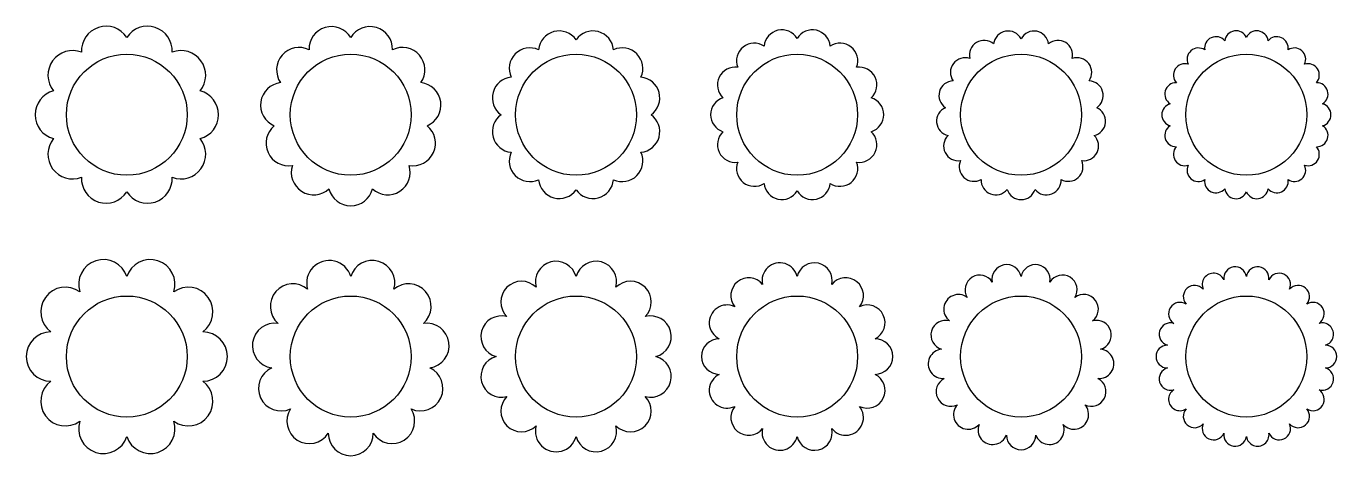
# Model space of a CAD drawing. Extents: x -332 to 142, y 448 to 604.
import ezdxf

# ---------------------------------------------------------------- set-up
doc = ezdxf.new("R2010")
doc.units = 0
doc.layers.get('0').update_dxf_attribs({"linetype": 'CONTINUOUS'})

msp = doc.modelspace()

# ---------------------------------------------------------------- linework, layer by layer
for centre in [(-295.932786, 571.782319), (-214.835152, 571.782319), (-133.238782, 571.782319), (-53.165101, 571.782319), (27.932533, 571.782319), (109.528903, 571.782319), (-295.932786, 484.305425), (-214.835152, 484.305425), (-133.238782, 484.305425), (-53.165101, 484.305425), (27.932533, 484.305425), (109.528903, 484.305425)]:
    msp.add_circle(centre, 21.897608)
for centre, radius, start, end in [((-303.43249, 594.864034), 8.935545, 32.932533, 183.067467), ((-288.433082, 594.864034), 8.935545, 356.932533, 147.067467), ((-221.811076, 595.540134), 8.146587, 31.096332, 181.630941), ((-207.859228, 595.540134), 8.146587, 358.369059, 148.903668), ((-139.357599, 594.618052), 7.48402, 35.156308, 174.843692), ((-127.119966, 594.618052), 7.48402, 5.156308, 144.843692), ((-58.706147, 596.059227), 6.434422, 30.553293, 175.160992), ((-47.624055, 596.059227), 6.434422, 4.839008, 149.446707), ((14.559262, 593.380893), 5.313307, 49.710938, 193.818474), ((23.264634, 596.753372), 5.313307, 28.534467, 172.642004), ((32.600432, 596.753372), 5.313307, 7.357996, 151.465533), ((41.305804, 593.380893), 5.313307, 346.181526, 130.289062), ((98.510649, 595.908929), 4.11518, 39.835064, 189.255845), ((105.754217, 598.035832), 4.11518, 23.471427, 172.892209), ((113.303588, 598.035832), 4.11518, 7.107791, 156.528573), ((120.547156, 595.908929), 4.11518, 350.744155, 140.164936), ((-315.567266, 586.047603), 8.935545, 68.932533, 219.067467), ((-276.298306, 586.047603), 8.935545, 320.932533, 111.067467), ((-233.548117, 587.997195), 8.146587, 63.823605, 214.358214), ((-196.122186, 587.997195), 8.146587, 325.641786, 116.176395), ((-149.9557, 588.499236), 7.48402, 65.156308, 204.843692), ((-116.521865, 588.499236), 7.48402, 335.156308, 114.843692), ((-68.690767, 591.250887), 6.434422, 56.267579, 200.875278), ((-37.639436, 591.250887), 6.434422, 339.124722, 123.732421), ((92.159714, 591.827431), 4.11518, 56.1987, 205.619482), ((126.898091, 591.827431), 4.11518, 334.380518, 123.8013), ((-75.600338, 582.586559), 6.434422, 81.981865, 226.589564), ((-30.729865, 582.586559), 6.434422, 313.410436, 98.018135), ((7.660024, 587.091407), 5.313307, 70.887408, 214.994945), ((48.205042, 587.091407), 5.313307, 325.005055, 109.112592), ((87.215928, 586.121997), 4.11518, 72.562336, 221.983118), ((131.841878, 586.121997), 4.11518, 318.016882, 107.437664), ((-156.074516, 577.901135), 7.48402, 95.156308, 234.843692), ((-110.403049, 577.901135), 7.48402, 305.156308, 84.843692), ((3.498701, 578.734343), 5.313307, 92.063879, 236.171415), ((52.366365, 578.734343), 5.313307, 303.828585, 87.936121), ((-320.202338, 571.782319), 8.935545, 104.932533, 255.067467), ((-271.663234, 571.782319), 8.935545, 284.932533, 75.067467), ((-239.343925, 575.306148), 8.146587, 96.550877, 247.085486), ((-190.326379, 575.306148), 8.146587, 292.914514, 83.449123), ((84.079806, 579.254848), 4.11518, 88.925973, 238.346755), ((134.978, 579.254848), 4.11518, 301.653245, 91.074027), ((-78.066335, 571.782319), 6.434422, 107.696151, 252.303849), ((-28.263867, 571.782319), 6.434422, 287.696151, 72.303849), ((2.637302, 569.43837), 5.313307, 113.240349, 257.347886), ((53.227764, 569.43837), 5.313307, 282.652114, 66.759651), ((83.005418, 571.782319), 4.11518, 105.289609, 254.710391), ((136.052387, 571.782319), 4.11518, 285.289609, 74.710391), ((-156.074516, 565.663502), 7.48402, 125.156308, 264.843692), ((-110.403049, 565.663502), 7.48402, 275.156308, 54.843692), ((-237.35837, 561.49631), 8.146587, 129.27815, 279.812759), ((-192.311934, 561.49631), 8.146587, 260.187241, 50.72185), ((-75.600338, 560.978078), 6.434422, 133.410436, 278.018135), ((-30.729865, 560.978078), 6.434422, 261.981865, 46.589564), ((84.079806, 564.30979), 4.11518, 121.653245, 271.074027), ((134.978, 564.30979), 4.11518, 268.925973, 58.346755), ((-315.567266, 557.517034), 8.935545, 140.932533, 291.067467), ((-276.298306, 557.517034), 8.935545, 248.932533, 39.067467), ((5.192164, 560.45896), 5.313307, 134.41682, 278.524356), ((50.672902, 560.45896), 5.313307, 261.475644, 45.58318), ((87.215928, 557.44264), 4.11518, 138.016882, 287.437664), ((131.841878, 557.44264), 4.11518, 252.562336, 41.983118), ((-149.9557, 555.065401), 7.48402, 155.156308, 294.843692), ((-116.521865, 555.065401), 7.48402, 245.156308, 24.843692), ((-228.221852, 550.952207), 8.146587, 162.005423, 312.540032), ((-201.448452, 550.952207), 8.146587, 227.459968, 17.994577), ((-68.690767, 552.31375), 6.434422, 159.124722, 303.732421), ((-37.639436, 552.31375), 6.434422, 236.267579, 20.875278), ((10.81824, 553.008833), 5.313307, 155.593291, 299.700827), ((45.046827, 553.008833), 5.313307, 240.299173, 24.406709), ((92.159714, 551.737207), 4.11518, 154.380518, 303.8013), ((126.898091, 551.737207), 4.11518, 236.1987, 25.619482), ((-303.43249, 548.700603), 8.935545, 176.932533, 327.067467), ((-288.433082, 548.700603), 8.935545, 212.932533, 3.067467), ((-139.357599, 548.946585), 7.48402, 185.156308, 324.843692), ((-127.119966, 548.946585), 7.48402, 215.156308, 354.843692), ((-58.706147, 547.50541), 6.434422, 184.839008, 329.446707), ((-47.624055, 547.50541), 6.434422, 210.553293, 355.160992), ((18.755695, 548.094169), 5.313307, 176.769761, 320.877298), ((37.109371, 548.094169), 5.313307, 219.122702, 3.230239), ((98.510649, 547.655709), 4.11518, 170.744155, 320.164936), ((120.547156, 547.655709), 4.11518, 219.835064, 9.255845), ((-214.835152, 547.021517), 8.146587, 194.732695, 345.267305), ((27.932533, 546.37872), 5.313307, 197.946232, 342.053768), ((105.754217, 545.528805), 4.11518, 187.107791, 336.528573), ((113.303588, 545.528805), 4.11518, 203.471427, 352.892209), ((-304.430995, 510.460221), 8.935545, 18, 198), ((-287.434578, 510.460221), 8.935545, 342, 162), ((-222.651745, 510.926298), 8.146587, 16.363636, 196.363636), ((-207.018559, 510.926298), 8.146587, 343.636364, 163.636364), ((-140.46779, 511.28445), 7.48402, 15, 195), ((-126.009775, 511.28445), 7.48402, 345, 165), ((-59.438199, 511.789663), 6.434422, 12.857143, 192.857143), ((-46.892003, 511.789663), 6.434422, 347.142857, 167.142857), ((22.709695, 512.245139), 5.313307, 10.588235, 190.588235), ((33.155371, 512.245139), 5.313307, 349.411765, 169.411765), ((-70.741931, 506.346073), 6.434422, 38.571429, 218.571429), ((-35.588272, 506.346073), 6.434422, 321.428571, 141.428571), ((12.969393, 508.471726), 5.313307, 31.764706, 211.764706), ((42.895673, 508.471726), 5.313307, 328.235294, 148.235294), ((97.639016, 510.340646), 4.11518, 24.545455, 204.545455), ((105.455609, 512.635805), 4.11518, 8.181818, 188.181818), ((113.602196, 512.635805), 4.11518, 351.818182, 171.818182), ((121.41879, 510.340646), 4.11518, 335.454545, 155.454545), ((-318.181385, 500.469978), 8.935545, 54, 234), ((-273.684188, 500.469978), 8.935545, 306, 126), ((-235.803219, 502.474359), 8.146587, 49.090909, 229.090909), ((-193.867085, 502.474359), 8.146587, 310.909091, 130.909091), ((-152.988799, 504.055442), 7.48402, 45, 225), ((-113.488766, 504.055442), 7.48402, 315, 135), ((90.78567, 505.936269), 4.11518, 40.909091, 220.909091), ((128.272135, 505.936269), 4.11518, 319.090909, 139.090909), ((5.249946, 501.43452), 5.313307, 52.941176, 232.941176), ((50.61512, 501.43452), 5.313307, 307.058824, 127.058824), ((85.45079, 499.779489), 4.11518, 57.272727, 237.272727), ((133.607015, 499.779489), 4.11518, 302.727273, 122.727273), ((-160.217807, 491.534433), 7.48402, 75, 255), ((-106.259758, 491.534433), 7.48402, 285, 105), ((-78.564356, 496.537062), 6.434422, 64.285714, 244.285714), ((-27.765847, 496.537062), 6.434422, 295.714286, 115.714286), ((-242.297479, 488.253912), 8.146587, 81.818182, 261.818182), ((-187.372825, 488.253912), 8.146587, 278.181818, 98.181818), ((0.593908, 492.083935), 5.313307, 74.117647, 254.117647), ((55.271158, 492.083935), 5.313307, 285.882353, 105.882353), ((82.066575, 492.369092), 4.11518, 73.636364, 253.636364), ((136.99123, 492.369092), 4.11518, 286.363636, 106.363636), ((-323.433566, 484.305425), 8.935545, 90, 270), ((-268.432007, 484.305425), 8.935545, 270, 90), ((-81.356147, 484.305425), 6.434422, 90, 270), ((-24.974055, 484.305425), 6.434422, 270, 90), ((-160.217807, 477.076418), 7.48402, 105, 285), ((-106.259758, 477.076418), 7.48402, 255, 75), ((-0.369897, 481.682819), 5.313307, 95.294118, 275.294118), ((56.234964, 481.682819), 5.313307, 264.705882, 84.705882), ((80.907195, 484.305425), 4.11518, 90, 270), ((138.15061, 484.305425), 4.11518, 270, 90), ((-240.072645, 472.779849), 8.146587, 114.545455, 294.545455), ((-189.597659, 472.779849), 8.146587, 245.454545, 65.454545), ((82.066575, 476.241759), 4.11518, 106.363636, 286.363636), ((136.99123, 476.241759), 4.11518, 253.636364, 73.636364), ((-318.181385, 468.140873), 8.935545, 126, 306), ((-273.684188, 468.140873), 8.935545, 234, 54), ((-78.564356, 472.073789), 6.434422, 115.714286, 295.714286), ((-27.765847, 472.073789), 6.434422, 244.285714, 64.285714), ((2.488697, 471.635901), 5.313307, 116.470588, 296.470588), ((53.376369, 471.635901), 5.313307, 243.529412, 63.529412), ((85.45079, 468.831362), 4.11518, 122.727273, 302.727273), ((133.607015, 468.831362), 4.11518, 237.272727, 57.272727), ((-229.835085, 460.965074), 8.146587, 147.272727, 327.272727), ((-199.835219, 460.965074), 8.146587, 212.727273, 32.727273), ((-152.988799, 464.555409), 7.48402, 135, 315), ((-113.488766, 464.555409), 7.48402, 225, 45), ((-70.741931, 462.264778), 6.434422, 141.428571, 321.428571), ((-35.588272, 462.264778), 6.434422, 218.571429, 38.571429), ((8.783623, 463.300072), 5.313307, 137.647059, 317.647059), ((47.081443, 463.300072), 5.313307, 222.352941, 42.352941), ((90.78567, 462.674582), 4.11518, 139.090909, 319.090909), ((128.272135, 462.674582), 4.11518, 220.909091, 40.909091), ((-304.430995, 458.15063), 8.935545, 162, 342), ((-287.434578, 458.15063), 8.935545, 198, 18), ((-214.835152, 456.560697), 8.146587, 180, 0), ((-140.46779, 457.326401), 7.48402, 165, 345), ((-126.009775, 457.326401), 7.48402, 195, 15), ((-59.438199, 456.821188), 6.434422, 167.142857, 347.142857), ((-46.892003, 456.821188), 6.434422, 192.857143, 12.857143), ((17.664715, 457.801132), 5.313307, 158.823529, 338.823529), ((27.932533, 455.881745), 5.313307, 180, 0), ((38.200351, 457.801132), 5.313307, 201.176471, 21.176471), ((97.639016, 458.270204), 4.11518, 155.454545, 335.454545), ((105.455609, 455.975045), 4.11518, 171.818182, 351.818182), ((113.602196, 455.975045), 4.11518, 188.181818, 8.181818), ((121.41879, 458.270204), 4.11518, 204.545455, 24.545455)]:
    msp.add_arc(centre, radius, start, end)

doc.saveas('drawing.dxf')
